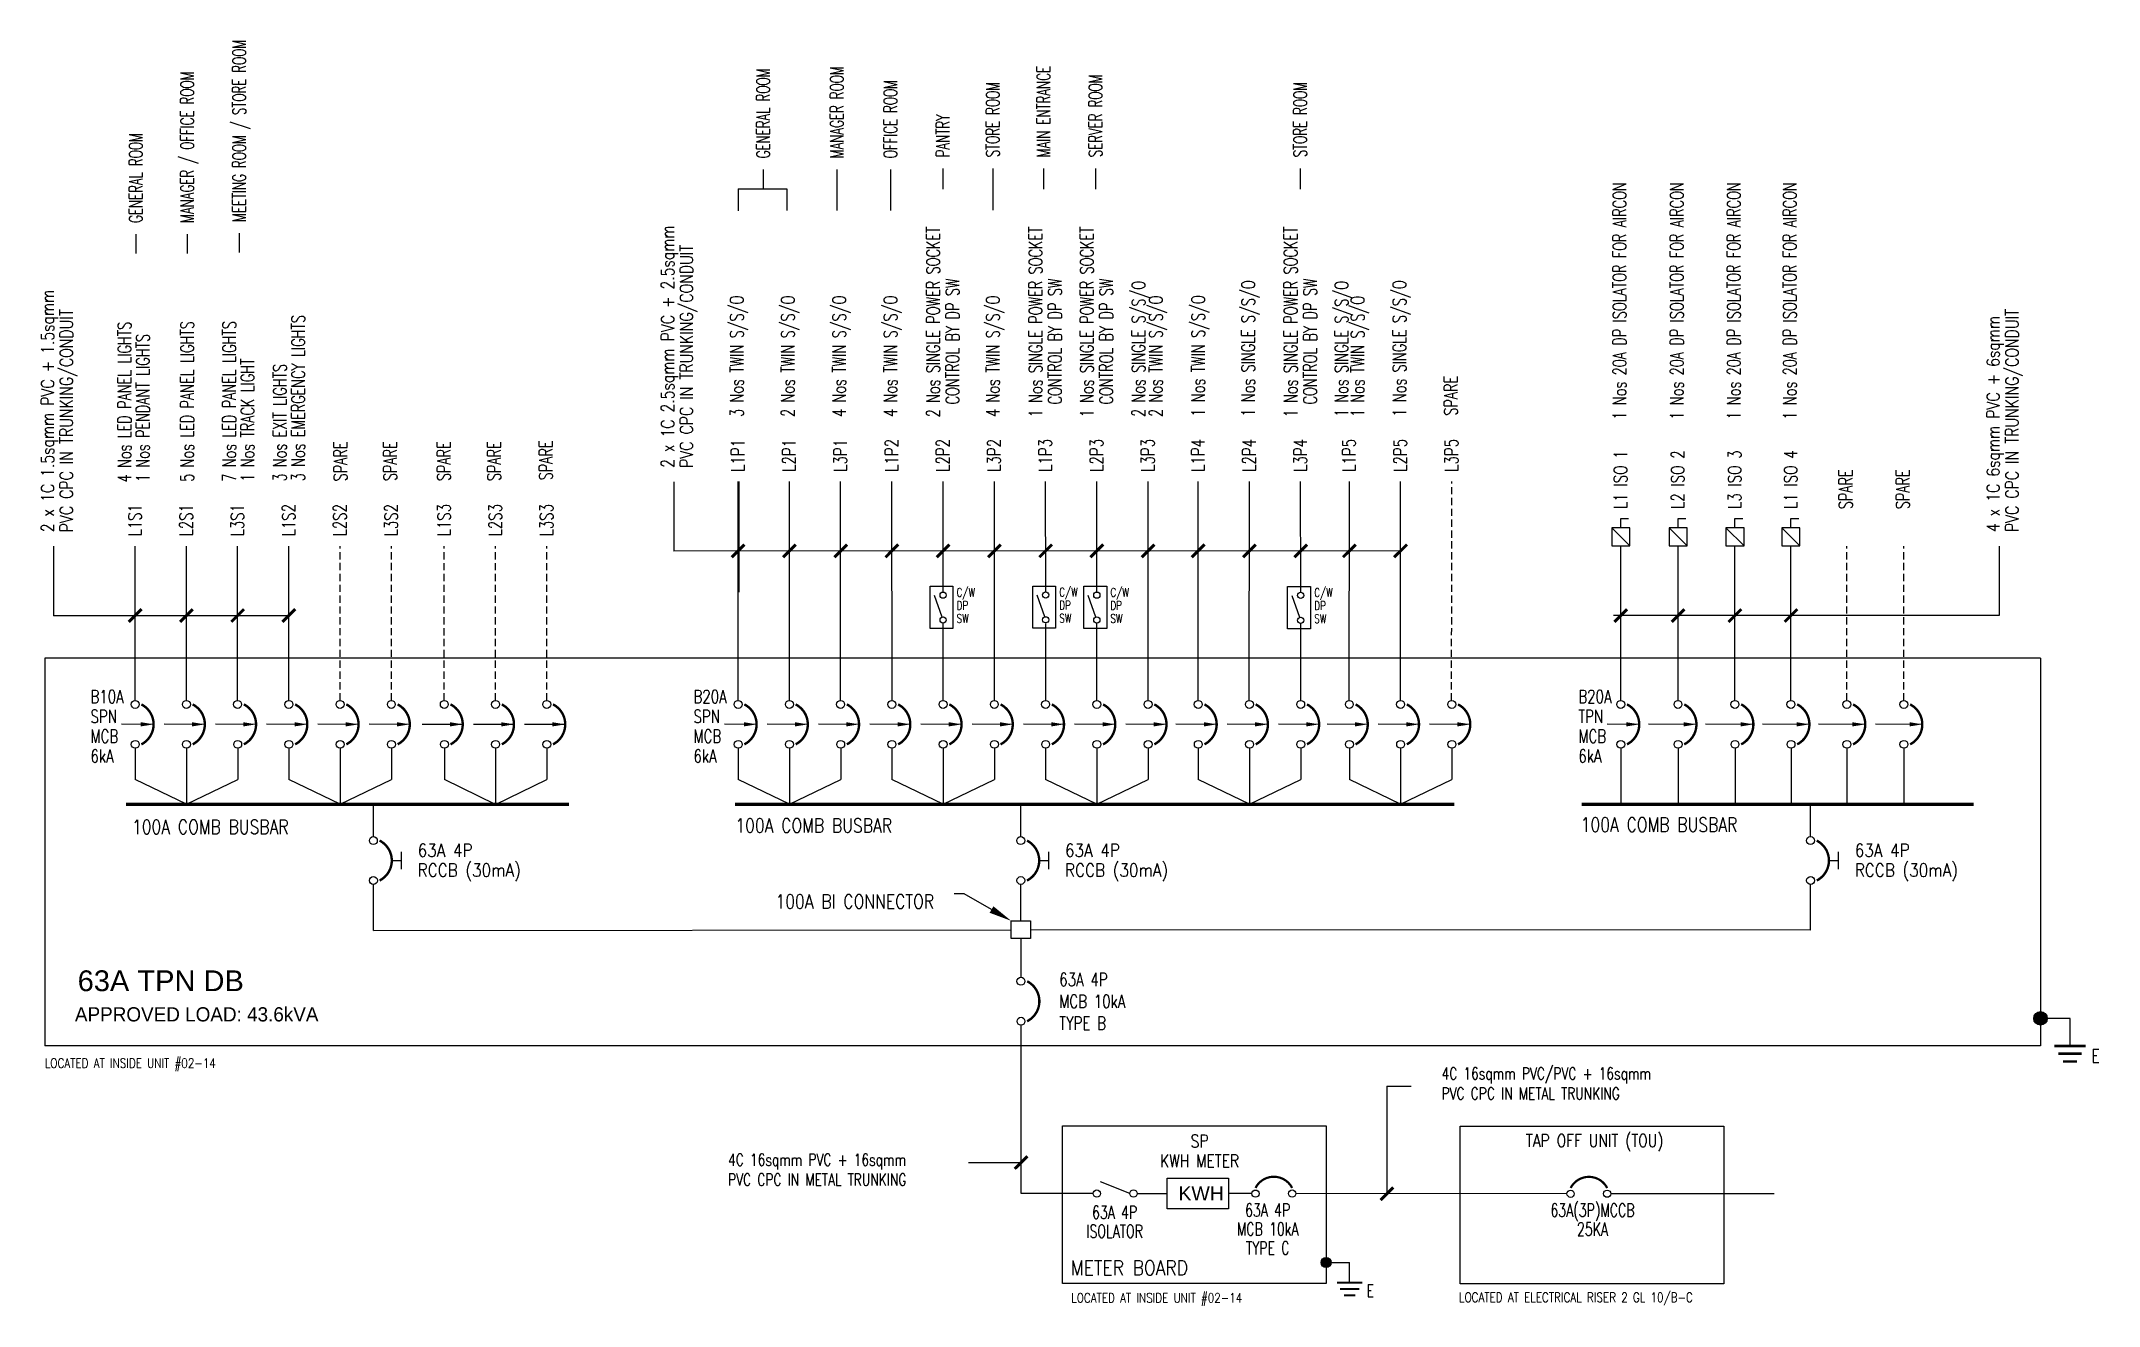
# Model space of a CAD drawing. Header units: millimetres. Extents: x 3324 to 39465, y 2226 to 24438.
import ezdxf
from ezdxf import colors
from ezdxf.entities.mleader import LeaderData, LeaderLine
from ezdxf.lldxf.tags import DXFTag
from ezdxf.math import Vec2, Vec3

# ---------------------------------------------------------------- set-up
doc = ezdxf.new("R2010")
doc.units = ezdxf.units.MM
doc.linetypes.add('DASHED', pattern=[19.05, 12.7, -6.35])
for name, color, linetype in [('E-SLD-DB-TXT', 3, 'Continuous'), ('E-SLD-FRAME', 8, 'Continuous'), ('E-SLD-LEGENDF', 2, 'Continuous'), ('E-SLD-T1', 2, 'Continuous'), ('SLD', 2, 'Continuous'), ('SLD-LINE', 7, 'Continuous'), ('SLD-TXT', 7, 'Continuous')]:
    doc.layers.add(name, color=color, linetype=linetype)
doc.styles.add('A', font='arial.ttf')
doc.styles.add('ARIAL', font='arial.ttf')
doc.styles.add('ROMANS', font='romans.shx', dxfattribs={"width": 0.8})
doc.styles.add('SB T5-2$0$80', font='simplex.shx', dxfattribs={"width": 0.8, "height": 2})
doc.styles.add('simplex', font='simplex.shx', dxfattribs={"width": 0.7})
doc.styles.add('SLD-TXT', font='romans.shx', dxfattribs={"width": 0.75})
doc.styles.get("Standard").update_dxf_attribs({"font": 'arial.ttf'})
tags = doc.linetypes.add('CENTER', pattern=[2, 1.25, -0.25, 0.25, -0.25]).pattern_tags.tags
tags[10:11] = [DXFTag(74, 4), DXFTag(75, 0), DXFTag(340, '0'), DXFTag(46, 1.0), DXFTag(50, 0.0), DXFTag(44, 0.0), DXFTag(45, 0.0)]
tags[8:9] = [DXFTag(74, 4), DXFTag(75, 0), DXFTag(340, '0'), DXFTag(46, 1.0), DXFTag(50, 0.0), DXFTag(44, 0.0), DXFTag(45, 0.0)]
tags[6:7] = [DXFTag(74, 4), DXFTag(75, 0), DXFTag(340, '0'), DXFTag(46, 1.0), DXFTag(50, 0.0), DXFTag(44, 0.0), DXFTag(45, 0.0)]
tags[4:5] = [DXFTag(74, 4), DXFTag(75, 0), DXFTag(340, '0'), DXFTag(46, 1.0), DXFTag(50, 0.0), DXFTag(44, 0.0), DXFTag(45, 0.0)]
doc.dimstyles.new('1-100', dxfattribs={"dimtxt": 100, "dimasz": 100, "dimexe": 25, "dimexo": 10, "dimgap": 25, "dimtad": 1, "dimdec": 0, "dimzin": 0, "dimdsep": 46, "dimtxsty": 'simplex', "dimcen": 0, "dimclrd": 7, "dimclre": 7, "dimclrt": 7, "dimadec": 0, "dimazin": 0, "dimtfac": 1, "dimtdec": 0, "dimtofl": 0, "dimtmove": 1, "dimatfit": 0, "dimfxl": 1, "dimtolj": 1, "dimtzin": 0, "dimarcsym": 2})

# ---------------------------------------------------------------- blocks, each defined once
blk = doc.blocks.new('MCCB')
at = {"color": 3}
for centre in [(-1, 548), (0, 49)]:
    blk.add_circle(centre, 49.5, dxfattribs=at)
at = {"layer": 'E-SLD-LEGENDF', "const_width": 30}
blk.add_lwpolyline([(77, 49, 0.611384), (77, 548)], format="xyb", dxfattribs=at)
blk = doc.blocks.new('RCCB')
at = {"color": 3}
for centre in [(-1, 548), (0, 49)]:
    blk.add_circle(centre, 49.5, dxfattribs=at)
at = {"layer": 'E-SLD-LEGENDF', "linetype": 'ByBlock'}
blk.add_line((230, 299), (350, 299), dxfattribs=at)
at = {"layer": 'E-SLD-LEGENDF'}
blk.add_line((350, 190), (350, 408), dxfattribs=at)
at = {"layer": 'E-SLD-LEGENDF', "const_width": 30}
blk.add_lwpolyline([(77, 49, 0.611384), (77, 548)], format="xyb", dxfattribs=at)
blk = doc.blocks.new('3P ISOL')
at = {"layer": 'SLD', "color": 3, "linetype": 'CENTER', "ltscale": 0.5}
for p, q in [((-132, 0), (132, 264)), ((132, 132), (270, 132)), ((270, 132), (270, 19))]:
    blk.add_line(p, q, dxfattribs=at)
blk.add_lwpolyline([(-132, 0), (132, 0), (132, 264), (-132, 264)], close=True, dxfattribs=at)

msp = doc.modelspace()

# ---------------------------------------------------------------- hatches: boundary and pattern name
at = {"layer": 'E-SLD-LEGENDF'}
h = msp.add_hatch(color=256, dxfattribs=at)
h.dxf.hatch_style = 1
edge = h.paths.add_edge_path()
edge.add_arc((38440, 7275), 119, 0, 360)
h = msp.add_hatch(color=256, dxfattribs=at)
h.dxf.hatch_style = 1
edge = h.paths.add_edge_path()
edge.add_arc((25893, 2987), 87.6, 0, 360)

# ---------------------------------------------------------------- linework, layer by layer
for p, q in [((16012, 21843), (16012, 22183)), ((17306, 21461), (17306, 22183)), ((18246, 21461), (18246, 22183)), ((19166, 21836), (19166, 22200)), ((20044, 21471), (20044, 22200)), ((20937, 21836), (20937, 22200)), ((21847, 21836), (21847, 22200)), ((25443, 21836), (25443, 22200)), ((15565, 21843), (16421, 21843)), ((15565, 21843), (15565, 21459)), ((16421, 21843), (16421, 21465)), ((4992, 20708), (4992, 21047)), ((5894, 20708), (5894, 21047)), ((6809, 20725), (6809, 21065)), ((9160, 8819), (20363, 8830)), ((20537, 7996), (20534, 8677)), ((34400, 8825), (20698, 8830)), ((22574, 4199), (23100, 4199)), ((30893, 4198), (33761, 4199))]:
    msp.add_line(p, q)
at = {"color": 3}
msp.add_line((22446, 4199), (21931, 4406), dxfattribs=at)
for points in [[(19147, 14322), (19012, 14701)], [(20950, 14327), (20815, 14705)], [(21848, 14322), (21713, 14700)], [(25429, 14318), (25294, 14697)]]:
    msp.add_lwpolyline(points, dxfattribs=at)
msp.add_lwpolyline([(20363, 8987), (20698, 8987), (20698, 8677), (20363, 8677)], close=True)
msp.add_lwpolyline([(23100, 4468), (24176, 4468), (24176, 3930), (23100, 3930)], close=True, dxfattribs=at)
for points in [[(24589, 4198), (24176, 4198)], [(30124, 4192), (25359, 4198)]]:
    msp.add_lwpolyline(points)
for centre in [(21867, 4198), (22510, 4199)]:
    msp.add_circle(centre, 63.7, dxfattribs=at)
at = {"layer": 'E-SLD-FRAME', "color": 7, "linetype": 'CENTER', "ltscale": 1.5}
for p, q in [((38440, 13603), (3388, 13603)), ((3388, 13603), (3388, 6792)), ((38440, 13603), (38440, 6792)), ((38440, 6792), (3388, 6792))]:
    msp.add_line(p, q, dxfattribs=at)
at = {"layer": 'E-SLD-FRAME', "color": 7, "ltscale": 1.5}
for points in [[(18936, 14121), (18936, 14864), (19339, 14864), (19339, 14121)], [(20739, 14126), (20739, 14868), (21142, 14868), (21142, 14126)], [(21636, 14121), (21636, 14864), (22039, 14864), (22039, 14121)], [(25217, 14117), (25217, 14860), (25620, 14860), (25620, 14117)]]:
    msp.add_lwpolyline(points, close=True, dxfattribs=at)
at = {"layer": 'E-SLD-FRAME', "color": 7, "linetype": 'CENTER', "ltscale": 1.5}
for points in [[(21261, 5385), (25893, 5385), (25893, 2616), (21261, 2616)], [(28246, 5382), (32878, 5382), (32878, 2613), (28246, 2613)]]:
    msp.add_lwpolyline(points, close=True, dxfattribs=at)
at = {"layer": 'E-SLD-LEGENDF'}
for p, q in [((38960, 7275), (38440, 7275)), ((38960, 6792), (38960, 7275)), ((25893, 2987), (26306, 2987)), ((26306, 2633), (26306, 2987))]:
    msp.add_line(p, q, dxfattribs=at)
for points, const_width in [([(38686, 6792), (39235, 6792)], 45.7), ([(38755, 6655), (39166, 6655)], 45.7), ([(38837, 6517), (39084, 6517)], 41.1)]:
    msp.add_lwpolyline(points, dxfattribs=dict(at, const_width=const_width))
at = {"layer": 'E-SLD-LEGENDF', "color": 3}
for points, const_width in [([(26083, 2633), (26530, 2633)], 37.2), ([(26139, 2521), (26474, 2521)], 37.2), ([(26206, 2409), (26407, 2409)], 33.5)]:
    msp.add_lwpolyline(points, dxfattribs=dict(at, const_width=const_width))
at = {"layer": 'E-SLD-LEGENDF'}
for centre, radius in [((38440, 7275), 119), ((25893, 2987), 87.6)]:
    msp.add_circle(centre, radius, dxfattribs=at)
at = {"layer": 'SLD', "color": 7}
for p, q in [((14434, 16700), (14434, 15479)), ((3543, 15568), (3543, 14347)), ((37716, 15571), (37716, 14350)), ((27201, 15485), (14434, 15479)), ((7671, 14346), (3543, 14347)), ((37716, 14350), (30938, 14350))]:
    msp.add_line(p, q, dxfattribs=at)
at = {"layer": 'SLD', "const_width": 62.5}
for points in [[(4812, 11035), (12597, 11035)], [(15510, 11035), (28144, 11035)], [(18164, 11035), (28144, 11035)], [(30380, 11035), (37268, 11035)]]:
    msp.add_lwpolyline(points, dxfattribs=at)
at = {"layer": 'SLD', "lineweight": -3}
for centre in [(19166, 14708), (20969, 14712), (21866, 14708), (25447, 14704), (19166, 14271), (20969, 14275), (21866, 14271), (25447, 14267)]:
    msp.add_circle(centre, 54.5, dxfattribs=at)
at = {"layer": 'SLD-LINE', "linetype": 'ByBlock'}
for p, q in [((15568, 12860), (15566, 16706)), ((15585, 14762), (15586, 16706)), ((16466, 12860), (16466, 16706)), ((17366, 12860), (17366, 16706)), ((18269, 12860), (18266, 16706)), ((19165, 14762), (19166, 16706)), ((20069, 12860), (20066, 16706)), ((20968, 14766), (20966, 16706)), ((21866, 14762), (21866, 16706)), ((22770, 12860), (22766, 16706)), ((23643, 12860), (23646, 16706)), ((24543, 12860), (24546, 16706)), ((25447, 14758), (25446, 16706)), ((26300, 12860), (26301, 16706)), ((27201, 12860), (27201, 16706)), ((4975, 12860), (4975, 15571)), ((5875, 12860), (5875, 15571)), ((6775, 12860), (6775, 15571)), ((7675, 12860), (7675, 15571)), ((31068, 12860), (31068, 15571)), ((32074, 12860), (32074, 15571)), ((33074, 12860), (33074, 15571)), ((34058, 12860), (34058, 15571)), ((19168, 12860), (19168, 14213)), ((20968, 12860), (20968, 14213)), ((21868, 12860), (21868, 14213)), ((25448, 12860), (25448, 14213)), ((4976, 12019), (4976, 11472)), ((5876, 12019), (5876, 11035)), ((6776, 12019), (6776, 11472)), ((7676, 12019), (7676, 11472)), ((8576, 12019), (8576, 11035)), ((9476, 12019), (9476, 11472)), ((10406, 12019), (10406, 11472)), ((11306, 12019), (11306, 11034)), ((12206, 12019), (12206, 11472)), ((15567, 12019), (15567, 11472)), ((16467, 12019), (16467, 11035)), ((17367, 12019), (17367, 11472)), ((18267, 12019), (18267, 11472)), ((19167, 12019), (19167, 11035)), ((20067, 12019), (20067, 11472)), ((20967, 12019), (20967, 11472)), ((21867, 12019), (21867, 11035)), ((22767, 12019), (22767, 11472)), ((23648, 12019), (23648, 11472)), ((24548, 12019), (24548, 11035)), ((25448, 12019), (25448, 11472)), ((26302, 12019), (26302, 11472)), ((27202, 12019), (27202, 11035)), ((28102, 12019), (28102, 11472)), ((31070, 12019), (31070, 11035)), ((32075, 12019), (32075, 11035)), ((33075, 12019), (33075, 11035)), ((34059, 12019), (34059, 11035)), ((35040, 12019), (35040, 11035)), ((36042, 12019), (36042, 11035)), ((5876, 11035), (4976, 11472)), ((5876, 11035), (6776, 11472)), ((8576, 11035), (7676, 11472)), ((8576, 11035), (9476, 11472)), ((11306, 11034), (10406, 11472)), ((11306, 11034), (12206, 11472)), ((16467, 11035), (15567, 11472)), ((16467, 11035), (17367, 11472)), ((19167, 11035), (18267, 11472)), ((19167, 11035), (20067, 11472)), ((21867, 11035), (20967, 11472)), ((21867, 11035), (22767, 11472)), ((24548, 11035), (23648, 11472)), ((24548, 11035), (25448, 11472)), ((27202, 11035), (26302, 11472)), ((27202, 11035), (28102, 11472)), ((9159, 10468), (9159, 11035)), ((20529, 10468), (20529, 11035)), ((34401, 10468), (34401, 11035)), ((9160, 8819), (9160, 9627)), ((20531, 8987), (20531, 9627)), ((34400, 8825), (34402, 9627))]:
    msp.add_line(p, q, dxfattribs=at)
at = {"layer": 'SLD-LINE', "linetype": 'DASHED', "ltscale": 10}
for p, q in [((28097, 12860), (28101, 16706)), ((8575, 12860), (8575, 15571)), ((9475, 12860), (9475, 15571)), ((10405, 12859), (10405, 15571)), ((11305, 12859), (11305, 15571)), ((12205, 12859), (12205, 15571)), ((35039, 12860), (35039, 15571)), ((36041, 12860), (36041, 15571))]:
    msp.add_line(p, q, dxfattribs=at)
at = {"layer": 'SLD-LINE'}
for p, q in [((20534, 4198), (20534, 7156)), ((21804, 4199), (20534, 4198))]:
    msp.add_line(p, q, dxfattribs=at)
at = {"layer": 'SLD-TXT'}
for p, q in [((26962, 6083), (26962, 4196)), ((26962, 6083), (27384, 6083)), ((19614, 4743), (20534, 4743))]:
    msp.add_line(p, q, dxfattribs=at)
at = {"layer": 'SLD-TXT', "const_width": 52.7}
for points in [[(15455, 15374), (15678, 15597)], [(16355, 15374), (16578, 15597)], [(17255, 15374), (17478, 15597)], [(18155, 15374), (18378, 15597)], [(19055, 15374), (19278, 15597)], [(19955, 15374), (20178, 15597)], [(20855, 15374), (21078, 15597)], [(21755, 15374), (21978, 15597)], [(22655, 15374), (22878, 15597)], [(23535, 15374), (23758, 15597)], [(24435, 15374), (24658, 15597)], [(25335, 15374), (25558, 15597)], [(26189, 15374), (26413, 15597)], [(27089, 15374), (27313, 15597)], [(4863, 14238), (5087, 14462)], [(5763, 14238), (5987, 14462)], [(6663, 14238), (6887, 14462)], [(7563, 14238), (7787, 14462)], [(30957, 14238), (31180, 14462)], [(31962, 14238), (32186, 14462)], [(32962, 14238), (33186, 14462)], [(33946, 14238), (34170, 14462)], [(20422, 4631), (20646, 4854)], [(26850, 4084), (27073, 4308)]]:
    msp.add_lwpolyline(points, dxfattribs=at)

# ---------------------------------------------------------------- block references
at = {"layer": 'E-SLD-LEGENDF', "linetype": 'ByBlock', "xscale": 1.405565615069709, "yscale": 1.405565615069709, "zscale": 1.405565615069709}
for p in [(9160, 9627), (20531, 9627), (34402, 9627)]:
    msp.add_blockref('RCCB', p, dxfattribs=at)
at = {"layer": 'SLD', "xscale": 1.2, "yscale": 1.2, "zscale": 1.2, "rotation": 90}
for p in [(31227, 15730), (32233, 15730), (33233, 15730), (34216, 15730)]:
    msp.add_blockref('3P ISOL', p, dxfattribs=at)
at = {"layer": 'SLD', "lineweight": -3, "xscale": 1.405565615069709, "yscale": 1.405565615069709, "zscale": 1.405565615069709}
for p in [(4976, 12019), (5876, 12019), (6776, 12019), (7676, 12019), (8576, 12019), (9476, 12019), (10406, 12019), (11306, 12019), (12206, 12019), (15567, 12019), (16467, 12019), (17367, 12019), (18267, 12019), (19167, 12019), (20067, 12019), (20967, 12019), (21867, 12019), (22767, 12019), (23648, 12019), (24548, 12019), (25448, 12019), (26302, 12019), (27202, 12019), (28102, 12019), (31070, 12019), (32075, 12019), (33075, 12019), (34059, 12019), (35040, 12019), (36042, 12019), (20534, 7156)]:
    msp.add_blockref('MCCB', p, dxfattribs=at)
at = {"layer": 'SLD', "lineweight": -3, "xscale": 1.287692247773517, "yscale": 1.287692247773517, "zscale": 1.287692247773517, "rotation": 90}
for p in [(25359, 4198), (30893, 4196)]:
    msp.add_blockref('MCCB', p, dxfattribs=at)

# ---------------------------------------------------------------- texts
at = {"color": 0, "insert": (23299, 4324), "char_height": 245, "width": 881.84, "attachment_point": 1, "style": 'ARIAL'}
msp.add_mtext('{\\W1;KWH}', dxfattribs=at)
at = {"layer": 'E-SLD-DB-TXT', "color": 2, "style": 'A', "width": 0.95}
msp.add_text('APPROVED LOAD: 43.6kVA', height=250, dxfattribs=at).set_placement((3917, 7221))
at = {"layer": 'E-SLD-DB-TXT', "insert": (3965, 8118), "char_height": 365, "width": 3831.2, "attachment_point": 1, "style": 'A'}
msp.add_mtext('63A TPN DB', dxfattribs=at)
at = {"layer": 'E-SLD-T1', "color": 7, "style": 'ROMANS'}
for s, height, width, p in [('LOCATED AT INSIDE UNIT #02-14', 166.91, 0.8, (3388, 6406)), ('METER BOARD', 259.26, 0.85, (21408, 2766)), ('LOCATED AT INSIDE UNIT #02-14', 166.91, 0.8, (21416, 2282)), ('LOCATED AT ELECTRICAL RISER 2 GL 10/B-C', 166.91, 0.8, (28226, 2292))]:
    msp.add_text(s, height=height, dxfattribs=dict(at, width=width)).set_placement(p)
at = {"layer": 'SLD', "color": 7, "style": 'SB T5-2$0$80', "width": 0.75}
for s, p in [('L1P1', (15676, 16876)), ('L2P1', (16576, 16876)), ('L3P1', (17476, 16876)), ('L1P2', (18376, 16876)), ('L2P2', (19276, 16876)), ('L3P2', (20176, 16876)), ('L1P3', (21076, 16876)), ('L2P3', (21976, 16876)), ('L3P3', (22876, 16876)), ('L1P4', (23756, 16876)), ('L2P4', (24656, 16876)), ('L3P4', (25556, 16876)), ('L1P5', (26411, 16876)), ('L2P5', (27311, 16876)), ('L3P5', (28211, 16876)), ('L1 ISO 1', (31178, 16224)), ('L2 ISO 2', (32184, 16224)), ('L3 ISO 3', (33184, 16224)), ('L1 ISO 4', (34168, 16224)), ('L1S2', (7785, 15741)), ('L2S2', (8685, 15741)), ('L3S2', (9585, 15741)), ('L1S3', (10515, 15741)), ('L2S3', (11415, 15741)), ('L3S3', (12315, 15741)), ('L1S1', (5085, 15741)), ('L2S1', (5985, 15741)), ('L3S1', (6885, 15741))]:
    msp.add_text(s, height=230, rotation=90, dxfattribs=at).set_placement(p)
at = {"layer": 'SLD-TXT', "style": 'ROMANS'}
for s, height, width, p in [('MEETING ROOM / STORE ROOM', 233.94, 0.65, (6919, 21264)), ('MANAGER / OFFICE ROOM', 233.94, 0.65, (6004, 21247)), ('GENERAL ROOM', 233.94, 0.65, (16122, 22382)), ('MANAGER ROOM', 233.94, 0.65, (17416, 22382)), ('MAIN ENTRANCE', 233.94, 0.65, (21047, 22400)), ('OFFICE ROOM', 233.94, 0.65, (18356, 22382)), ('STORE ROOM', 233.9, 0.65, (20154, 22400)), ('SERVER ROOM', 233.94, 0.65, (21957, 22400)), ('STORE ROOM', 233.9, 0.65, (25553, 22400)), ('PANTRY', 233.9, 0.65, (19276, 22400)), ('GENERAL ROOM', 233.94, 0.65, (5102, 21247)), ('1 Nos 20A DP ISOLATOR FOR AIRCON', 235, 0.7, (31165, 17794)), ('1 Nos 20A DP ISOLATOR FOR AIRCON', 235, 0.7, (32171, 17794)), ('1 Nos 20A DP ISOLATOR FOR AIRCON', 235, 0.7, (33171, 17794)), ('1 Nos 20A DP ISOLATOR FOR AIRCON', 235, 0.7, (34155, 17794)), ('2 Nos SINGLE POWER SOCKET', 235, 0.7, (19108, 17833)), ('1 Nos SINGLE POWER SOCKET', 235, 0.7, (20908, 17833)), ('1 Nos SINGLE POWER SOCKET', 235, 0.7, (21808, 17833)), ('1 Nos SINGLE POWER SOCKET', 235, 0.7, (25388, 17833)), ('  CONTROL BY DP SW', 235, 0.7, (19448, 17833)), ('  CONTROL BY DP SW', 235, 0.7, (21248, 17833)), ('  CONTROL BY DP SW', 235, 0.7, (22148, 17833)), ('  CONTROL BY DP SW', 235, 0.7, (25728, 17833)), ('3 Nos TWIN S/S/O', 235, 0.7, (15658, 17839)), ('2 Nos TWIN S/S/O', 235, 0.7, (16558, 17839)), ('4 Nos TWIN S/S/O', 235, 0.7, (17458, 17839)), ('4 Nos TWIN S/S/O', 235, 0.7, (18358, 17839)), ('4 Nos TWIN S/S/O', 235, 0.7, (20158, 17839)), ('2 Nos SINGLE S/S/O', 235, 0.7, (22715, 17839)), ('2 Nos TWIN S/S/O', 235, 0.7, (23019, 17839)), ('1 Nos TWIN S/S/O', 235, 0.7, (23762, 17847)), ('1 Nos SINGLE S/S/O', 235, 0.7, (24643, 17847)), ('1 Nos SINGLE S/S/O', 235, 0.7, (26280, 17836)), ('1 Nos TWIN S/S/O', 235, 0.7, (26564, 17836)), ('1 Nos SINGLE S/S/O', 235, 0.7, (27297, 17847)), ('3 Nos EMERGENCY LIGHTS', 235, 0.7, (7957, 16709)), ('4 Nos LED PANEL LIGHTS', 235, 0.7, (4904, 16691)), ('1 Nos PENDANT LIGHTS', 235, 0.7, (5228, 16695)), ('5 Nos LED PANEL LIGHTS', 235, 0.7, (6006, 16700)), ('7 Nos LED PANEL LIGHTS', 235, 0.7, (6746, 16701)), ('1 Nos TRACK LIGHT', 235, 0.7, (7067, 16701)), ('3 Nos EXIT LIGHTS', 235, 0.7, (7633, 16704)), ('SPARE', 235, 0.7, (28200, 17862)), ('SPARE', 235, 0.7, (8697, 16709)), ('SPARE', 235, 0.7, (9571, 16713)), ('SPARE', 235, 0.7, (10514, 16713)), ('SPARE', 235, 0.7, (11396, 16713)), ('SPARE', 235, 0.7, (12304, 16727)), ('SPARE', 235, 0.7, (35136, 16219)), ('SPARE', 235, 0.7, (36138, 16219))]:
    msp.add_text(s, height=height, rotation=90, dxfattribs=dict(at, width=width)).set_placement(p)
at = {"layer": 'SLD-TXT', "char_height": 225, "width": 6441.57, "attachment_point": 1, "rotation": 90, "line_spacing_factor": 0.880435, "style": 'SLD-TXT'}
for s, insert in [('{\\W0.8;2 x 1C 2.5sqmm PVC + 2.5sqmm \\PPVC CPC IN TRUNKING/CONDUIT}', (14215, 16945)), ('{\\W0.8;2 x 1C 1.5sqmm PVC + 1.5sqmm \\PPVC CPC IN TRUNKING/CONDUIT}', (3324, 15814)), ('{\\W0.8;4 x 1C 6sqmm PVC + 6sqmm \\PPVC CPC IN TRUNKING/CONDUIT}', (37497, 15817))]:
    msp.add_mtext(s, dxfattribs=dict(at, insert=insert))
at = {"layer": 'SLD-TXT', "attachment_point": 1, "style": 'SLD-TXT'}
for s, insert, char_height, width, line_spacing_factor in [('C/W\\PDP\\PSW', (19403, 14833), 151.6, 2167.98, 0.908108), ('C/W\\PDP\\PSW', (21206, 14837), 151.6, 2167.98, 0.908108), ('C/W\\PDP\\PSW', (22104, 14833), 151.6, 2167.98, 0.908108), ('C/W\\PDP\\PSW', (25685, 14829), 151.6, 2167.98, 0.908108), ('B10A\\PSPN\\PMCB\\P6kA', (4190, 13042), 230, 3289.01, 0.908108), ('B20A\\PSPN\\PMCB\\P6kA', (14781, 13042), 230, 3289.01, 0.908108), ('B20A\\PTPN\\PMCB\\P6kA', (30323, 13042), 230, 3289.01, 0.908108), ('{\\W0.85;63A 4P \\PRCCB (30mA)}', (9937, 10342), 230, 3289.01, 0.908108), ('{\\W0.85;63A 4P \\PRCCB (30mA)}', (21307, 10342), 230, 3289.01, 0.908108), ('{\\W0.85;63A 4P \\PRCCB (30mA)}', (35179, 10342), 230, 3289.01, 0.908108), ('{\\W0.75;E}', (39338, 6733), 234, 2960.11, 0.908108), ('\\pxqc;{\\W0.8;SP\\PKWH METER}', (22841, 5232), 222.22, 1658.2, 0.934884), ('\\pxqc;{\\W0.8;TAP OFF UNIT (TOU)}', (28335, 5239), 222.22, 4547.22, 0.934884), ('\\pxqc;{\\W0.7;63A 4P\\PISOLATOR}', (20534, 3984), 230, 3289.01, 0.869565), ('\\pxqc;{\\W0.7;63A 4P\\PMCB 10kA\\PTYPE C}', (23222, 4023), 230, 3289.01, 0.869565), ('\\pxqc;{\\W0.7;63A(3P)MCCB \\P25KA}', (28927, 4021), 230, 3289.01, 0.869565), ('{\\W0.75;E}', (26602, 2601), 216.7, 3013.18, 0.908108)]:
    msp.add_mtext(s, dxfattribs=dict(at, insert=insert, char_height=char_height, width=width, line_spacing_factor=line_spacing_factor))
for s, insert, char_height, width in [('{\\W0.8;100A COMB BUSBAR}', (4919, 10763), 250, 6754.32), ('{\\W0.8;100A COMB BUSBAR}', (15517, 10787), 250, 6754.32), ('{\\W0.8;100A COMB BUSBAR}', (30365, 10802), 250, 6754.32), ('{\\W0.8;100A BI CONNECTOR}', (16222, 9453), 250, 6754.32), ('63A 4P\\PMCB 10kA\\PTYPE B', (21206, 8072), 230, 3289.01)]:
    msp.add_mtext(s, dxfattribs=dict(at, insert=insert, char_height=char_height, width=width))
at = {"layer": 'SLD-TXT', "color": 7, "char_height": 210, "width": 8010.96, "attachment_point": 1, "style": 'SLD-TXT'}
for s, insert in [('4C 16sqmm PVC/PVC + 16sqmm \\PPVC CPC IN METAL TRUNKING', (27920, 6412)), ('4C 16sqmm PVC + 16sqmm \\PPVC CPC IN METAL TRUNKING', (15389, 4898))]:
    msp.add_mtext(s, dxfattribs=dict(at, insert=insert))

# ---------------------------------------------------------------- leaders
ml = msp.add_multileader_mtext('Standard')
ml.set_content('', color=256)
ml.set_leader_properties()
ml.build(insert=Vec2(0, 0))
ml.multileader.update_dxf_attribs({"arrow_head_size": 400, "scale": 100})
ctx = ml.context
ctx.base_point, ctx.scale, ctx.char_height, ctx.arrow_head_size, ctx.landing_gap_size, ctx.plane_origin = Vec3(18960, 9463), 100, 400, 400, 200, Vec3(20363, 8987)
ctx.text_align_type = 2
notes = []
notes.append((ctx, [(0, (1, 1, 0), (19536, 9463), (-1, 0), 176, [(0, [(20363, 8987)], 0, [])])]))
ctx.mtext.insert, ctx.mtext.alignment, ctx.mtext.flow_direction = Vec3(19160, 9663), 3, 5
at = {"layer": 'SLD'}
for points in [[(5299, 12439), (4734, 12440)], [(6199, 12439), (5484, 12440)], [(7099, 12439), (6384, 12440)], [(7999, 12439), (7284, 12440)], [(8899, 12439), (8184, 12440)], [(9799, 12439), (9084, 12440)], [(10729, 12439), (10015, 12439)], [(11629, 12439), (10915, 12439)], [(12529, 12439), (11815, 12439)], [(15891, 12439), (15326, 12440)], [(16791, 12439), (16076, 12440)], [(17691, 12439), (16976, 12440)], [(18591, 12439), (17876, 12440)], [(19491, 12439), (18776, 12440)], [(20391, 12439), (19676, 12440)], [(21291, 12439), (20576, 12440)], [(22191, 12439), (21476, 12440)], [(23091, 12439), (22376, 12440)], [(23971, 12439), (23256, 12440)], [(24871, 12439), (24156, 12440)], [(25771, 12439), (25056, 12440)], [(26625, 12439), (25910, 12440)], [(27525, 12439), (26810, 12440)], [(28425, 12439), (27710, 12440)], [(31393, 12439), (30828, 12440)], [(32398, 12439), (31554, 12440)], [(33398, 12439), (32554, 12440)], [(34382, 12439), (33557, 12440)], [(35363, 12439), (34539, 12440)], [(36365, 12439), (35540, 12440)]]:
    msp.add_leader(points, dimstyle='1-100', override={"dimasz": 225}, dxfattribs=at)
for ctx, leaders in notes:
    for number, flags, end, landing, length, lines in leaders:
        leader = LeaderData()
        leader.index, (leader.has_last_leader_line, leader.has_dogleg_vector, leader.attachment_direction) = number, flags
        leader.last_leader_point, leader.dogleg_vector, leader.dogleg_length = Vec3(end), Vec3(landing), length
        for number, points, colour, breaks in lines:
            line = LeaderLine()
            line.index, line.vertices, line.color, line.breaks = number, Vec3.list(points), colors.encode_raw_color(colour), breaks
            leader.lines.append(line)
        ctx.leaders.append(leader)

doc.saveas('drawing.dxf')
